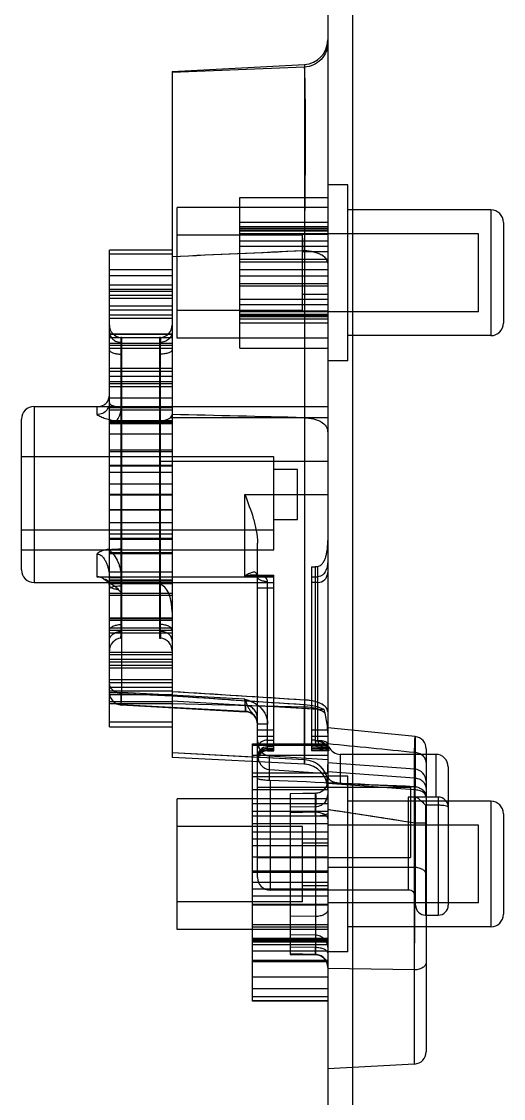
# Model space of a CAD drawing. Header units: millimetres. Extents: x 30214 to 31354, y -22640 to -21834.
# Drawn here: x 30416.75 to 30436.33, y -22112.33 to -22068.61 of the extents above; entities that cross this region are included whole.
import ezdxf

# ---------------------------------------------------------------- set-up
doc = ezdxf.new("R2010")
doc.units = ezdxf.units.MM
doc.header["$LTSCALE"] = 8
doc.layers.add('Cav-cor', color=30, linetype='Continuous')
doc.layers.add('dim', color=3, linetype='Continuous', lineweight=15)

# ---------------------------------------------------------------- blocks, each defined once
blk = doc.blocks.new('20160903.110915')
at = {"layer": 'Cav-cor', "color": 241}
for p, q in [((-0.816, 33.945), (-0.816, -13.107)), ((-7.14, 30.588), (-1.764, 30.869)), ((-1.764, 30.869), (-1.764, 5.074)), ((-7.14, 30.587), (-7.14, 2.75)), ((0, 25.989), (-0.816, 25.989)), ((0, 18.849), (0, 25.989)), ((-4.386, 19.359), (-4.386, 25.479)), ((-4.386, 25.479), (-0.816, 25.479)), ((-6.936, 19.767), (-6.936, 25.071)), ((-0.816, 25.071), (-6.936, 25.071)), ((5.814, 24.969), (0, 24.969)), ((5.814, 24.969), (5.814, 19.869)), ((-0.816, 24.459), (-4.386, 24.459)), ((-0.816, 24.282), (-4.386, 24.282)), ((-0.816, 24.21), (-4.386, 24.21)), ((-4.386, 24.158), (-0.816, 24.158)), ((-4.386, 24.119), (-0.816, 24.119)), ((-1.752, 23.982), (-1.751, 24.092)), ((-1.751, 24.092), (-1.746, 24.458)), ((6.324, 24.459), (6.324, 20.379)), ((-1.836, 23.949), (-6.936, 23.949)), ((-4.386, 24.008), (-0.816, 24.008)), ((-4.386, 23.983), (-0.816, 23.983)), ((-0.816, 23.703), (-4.386, 23.703)), ((-1.836, 20.889), (-1.836, 23.949)), ((-1.764, 23.309), (-1.757, 23.672)), ((-1.757, 23.672), (-1.752, 23.982)), ((5.304, 24), (-0.816, 24)), ((5.304, 20.838), (5.304, 24)), ((-9.69, 3.984), (-9.69, 23.336)), ((-7.14, 23.336), (-9.69, 23.336)), ((-9.69, 23.191), (-7.14, 23.191)), ((-4.386, 23.494), (-0.816, 23.494)), ((-1.764, 23.309), (-1.836, 23.305)), ((-1.836, 23.286), (-0.816, 23.286)), ((-0.816, 22.963), (-4.386, 22.963)), ((-0.816, 22.85), (-4.386, 22.85)), ((-7.14, 22.532), (-9.69, 22.532)), ((-9.69, 22.306), (-7.14, 22.306)), ((-7.14, 22.299), (-9.69, 22.299)), ((-0.816, 22.539), (-4.386, 22.539)), ((-4.386, 22.299), (-0.816, 22.299)), ((-7.14, 21.92), (-9.69, 21.92)), ((-4.386, 21.988), (-0.816, 21.988)), ((-0.816, 21.875), (-4.386, 21.875)), ((-9.69, 21.753), (-7.14, 21.753)), ((-7.14, 21.659), (-9.69, 21.659)), ((-9.69, 21.509), (-7.14, 21.509)), ((-1.836, 21.552), (-0.816, 21.552)), ((-7.14, 21.377), (-9.69, 21.377)), ((-9.69, 21.08), (-7.14, 21.08)), ((-7.14, 21.07), (-9.69, 21.07)), ((-4.386, 21.344), (-0.816, 21.344)), ((-4.386, 21.135), (-0.816, 21.135)), ((-9.69, 20.917), (-7.14, 20.917)), ((-7.14, 20.701), (-9.69, 20.701)), ((-9.69, 20.572), (-7.14, 20.572)), ((-1.836, 20.889), (-6.936, 20.889)), ((-0.816, 20.855), (-4.386, 20.855)), ((-0.816, 20.83), (-4.386, 20.83)), ((-0.816, 20.719), (-4.386, 20.719)), ((-0.816, 20.68), (-4.386, 20.68)), ((-0.816, 20.628), (-4.386, 20.628)), ((-4.386, 20.556), (-0.816, 20.556)), ((5.304, 20.838), (-0.816, 20.838)), ((-0.816, 20.379), (-4.386, 20.379)), ((-7.14, 19.925), (-9.69, 19.925)), ((-7.14, 19.917), (-9.69, 19.917)), ((-9.69, 19.792), (-7.14, 19.792)), ((-9.18, 19.786), (-9.222, 19.79)), ((-9.18, 5.384), (-9.18, 19.786)), ((-7.608, 19.79), (-7.65, 19.786)), ((-7.65, 19.786), (-7.65, 7.589)), ((-0.816, 19.767), (-6.936, 19.767)), ((5.814, 19.869), (0, 19.869)), ((-9.69, 19.559), (-7.14, 19.559)), ((-7.14, 19.464), (-9.69, 19.464)), ((-9.69, 19.36), (-7.14, 19.36)), ((-9.207, 7.864), (-9.207, 19.594)), ((-9.207, 19.594), (-9.18, 19.592)), ((-7.623, 19.594), (-7.65, 19.592)), ((-7.623, 19.594), (-7.623, 7.864)), ((-4.386, 19.359), (-0.816, 19.359)), ((-9.207, 19.114), (-9.18, 19.112)), ((-7.623, 19.114), (-7.65, 19.112)), ((0, 18.849), (-0.816, 18.849)), ((-7.14, 18.531), (-9.69, 18.531)), ((-9.69, 18.422), (-7.14, 18.422)), ((-7.14, 18.207), (-9.69, 18.207)), ((-7.14, 17.995), (-9.69, 17.995)), ((-9.69, 17.92), (-7.14, 17.92)), ((-9.69, 17.803), (-7.14, 17.803)), ((-7.14, 17.324), (-9.706, 17.324)), ((-12.75, 16.989), (-12.75, 9.849)), ((-12.75, 16.989), (-0.816, 16.989)), ((-10.2, 16.987), (-10.2, 16.666)), ((-10.2, 16.987), (-10.181, 16.987)), ((-7.14, 16.94), (-9.69, 16.94)), ((-9.69, 16.861), (-7.14, 16.861)), ((-13.26, 10.362), (-13.26, 16.479)), ((-7.14, 16.403), (-9.69, 16.403)), ((-7.14, 16.349), (-9.69, 16.349)), ((-7.14, 16.313), (-9.69, 16.313)), ((-9.69, 16.307), (-7.14, 16.307)), ((-9.395, 16.418), (-9.18, 16.412)), ((-0.816, 16.532), (-7.226, 16.532)), ((-9.69, 15.878), (-7.14, 15.878)), ((-3.009, 14.949), (-13.26, 14.949)), ((-7.14, 15.214), (-9.69, 15.214)), ((-9.69, 15.166), (-7.14, 15.166)), ((-3.009, 11.175), (-3.009, 14.949)), ((-7.14, 14.591), (-9.69, 14.591)), ((-9.69, 14.583), (-7.14, 14.583)), ((-0.816, 14.753), (-7.65, 14.753)), ((-2.04, 14.439), (-3.009, 14.439)), ((-2.04, 12.399), (-2.04, 14.439)), ((-7.14, 14.308), (-9.69, 14.308)), ((-9.69, 13.858), (-7.14, 13.858)), ((-7.14, 13.419), (-9.69, 13.419)), ((-9.69, 13.405), (-7.14, 13.405)), ((-4.182, 10.11), (-4.182, 13.419)), ((-4.182, 13.419), (-0.816, 13.419)), ((-9.69, 12.814), (-7.14, 12.814)), ((-7.14, 12.788), (-9.69, 12.788)), ((-7.14, 12.269), (-9.69, 12.269)), ((-3.009, 12.399), (-2.04, 12.399)), ((-3.009, 11.977), (-13.26, 11.977)), ((-9.69, 11.822), (-7.14, 11.822)), ((-9.69, 11.644), (-7.14, 11.644)), ((-7.14, 11.624), (-9.69, 11.624)), ((-9.69, 11.612), (-7.14, 11.612)), ((-3.672, -2.126), (-3.672, 11.444)), ((-13.26, 11.175), (-3.009, 11.175)), ((-10.2, 11.001), (-10.2, 10.078)), ((-9.69, 11.069), (-7.14, 11.069)), ((-7.14, 11.01), (-9.69, 11.01)), ((-1.224, 3.439), (-1.224, 10.496)), ((-10.2, 10.078), (-3.009, 10.078)), ((-7.14, 10.273), (-9.69, 10.273)), ((-4.182, 10.11), (-3.009, 10.11)), ((-3.797, 10.147), (-3.009, 10.147)), ((-3.679, 10.127), (-3.676, 10.125)), ((-3.676, 10.125), (-3.677, 10.126)), ((-3.009, 3.017), (-3.009, 10.147)), ((-1.479, 10.489), (-1.326, 10.489)), ((-1.479, 10.489), (-1.479, 3.017)), ((-1.479, 10.078), (-1.224, 10.078)), ((-1.326, 10.489), (-1.326, 3.426)), ((-12.75, 9.849), (-3.009, 9.849)), ((-9.69, 10.052), (-9.207, 10.052)), ((-9.69, 9.952), (-7.14, 9.952)), ((-7.14, 9.898), (-9.69, 9.898)), ((-9.69, 9.805), (-7.14, 9.805)), ((-9.2, 10.052), (-9.207, 9.714)), ((-9.207, 9.714), (-9.18, 9.714)), ((-7.623, 9.763), (-7.65, 9.766)), ((-3.672, 9.637), (-3.009, 9.637)), ((-3.264, 3.017), (-3.264, 9.88)), ((-1.224, 9.849), (-1.479, 9.849)), ((-9.69, 9.408), (-7.14, 9.414)), ((-7.14, 9.323), (-9.69, 9.323)), ((-7.14, 8.399), (-9.69, 8.399)), ((-9.69, 8.392), (-7.14, 8.392)), ((-7.14, 8.307), (-9.69, 8.307)), ((-9.69, 8.009), (-7.14, 8.009)), ((-9.69, 7.912), (-7.14, 7.912)), ((-9.21, 8.055), (-9.214, 7.958)), ((-9.207, 8.142), (-9.21, 8.055)), ((-9.207, 8.142), (-9.18, 8.144)), ((-7.623, 8.142), (-7.65, 8.144)), ((-7.14, 7.795), (-9.69, 7.795)), ((-9.224, 7.586), (-9.18, 7.589)), ((-9.207, 7.864), (-9.18, 7.867)), ((-7.623, 7.864), (-7.65, 7.867)), ((-7.65, 7.589), (-7.606, 7.586)), ((-9.69, 7.026), (-7.14, 7.026)), ((-7.14, 6.913), (-9.69, 6.913)), ((-7.14, 6.718), (-9.69, 6.718)), ((-9.69, 6.623), (-7.14, 6.623)), ((-7.14, 6.482), (-9.69, 6.482)), ((-9.69, 6.379), (-7.14, 6.379)), ((-9.69, 5.906), (-7.14, 5.906)), ((-7.14, 5.768), (-9.69, 5.768)), ((-9.69, 5.594), (-7.14, 5.594)), ((-7.14, 5.436), (-9.69, 5.436)), ((-9.69, 5.384), (-9.18, 5.384)), ((-7.14, 5.294), (-9.69, 5.294)), ((-9.207, 4.874), (-9.18, 5.384)), ((-9.207, 4.886), (-9.207, 5.333)), ((-7.14, 5.236), (-9.207, 5.333)), ((-4.182, 5.116), (-9.18, 5.384)), ((-7.115, 5.414), (-7.14, 5.416)), ((-9.69, 5.02), (-7.14, 5.02)), ((-7.14, 4.918), (-9.69, 4.918)), ((-9.207, 4.886), (-9.207, 4.874)), ((-4.155, 4.615), (-9.207, 4.886)), ((-9.207, 4.875), (-4.155, 4.604)), ((-3.672, 4.834), (-7.14, 5.025)), ((-1.764, 4.79), (-7.14, 4.918)), ((-4.155, 4.86), (-4.155, 4.615)), ((-3.672, 4.834), (-4.155, 4.86)), ((-3.009, 5.153), (-3.672, 5.195)), ((-3.009, 4.962), (-3.672, 5.006)), ((-3.009, 4.797), (-3.672, 4.834)), ((-3.009, 4.797), (-3.672, 4.834)), ((-1.764, 5.074), (-3.009, 5.153)), ((-1.764, 4.88), (-3.009, 4.962)), ((-1.764, 2.649), (-1.764, 4.88)), ((-4.155, 4.615), (-4.155, 4.604)), ((-1.772, 4.729), (-3.009, 4.797)), ((-0.963, 4.684), (-3.009, 4.797)), ((-0.963, 4.684), (-1.772, 4.729)), ((-7.14, 4.182), (-9.69, 4.182)), ((-9.69, 3.984), (-7.14, 3.984)), ((-3.264, 4.099), (-3.672, 4.099)), ((2.735, 3.592), (-0.816, 3.946)), ((-3.672, 3.861), (-3.009, 3.861)), ((-3.672, 3.609), (-3.009, 3.609)), ((-1.479, 3.861), (-0.816, 3.861)), ((-1.479, 3.609), (-0.816, 3.609)), ((-3.876, 3.303), (-0.816, 3.303)), ((-3.876, -7.148), (-3.876, 3.303)), ((-3.876, 3.277), (-0.816, 3.277)), ((-3.876, 3.24), (-0.816, 3.24)), ((-3.264, 3.445), (-3.009, 3.445)), ((-3.009, 3.178), (-3.264, 3.178)), ((-3.264, 3.11), (-3.009, 3.11)), ((-3.264, 3.099), (-3.009, 3.099)), ((-1.326, 3.445), (-1.479, 3.445)), ((-1.479, 3.178), (-0.773, 3.178)), ((-1.479, 3.11), (-0.773, 3.11)), ((-0.78, 3.099), (-1.479, 3.099)), ((-0.779, 3.099), (-0.773, 3.11)), ((-0.773, 3.04), (-0.773, 3.178)), ((3.184, 3.095), (3.184, -9.198)), ((-1.764, 2.649), (-7.14, 2.935)), ((-3.669, 2.75), (-7.14, 2.935)), ((-1.764, 2.469), (-7.14, 2.75)), ((-0.816, 2.822), (-3.876, 2.822)), ((-3.644, 2.749), (-3.669, 2.75)), ((-3.56, 2.745), (-3.644, 2.749)), ((-3.284, 2.73), (-3.56, 2.745)), ((-1.764, 2.649), (-3.284, 2.73)), ((-3.264, 3.04), (-3.009, 3.04)), ((-3.264, 3.017), (-3.009, 3.017)), ((-3.189, 2.808), (-0.816, 2.656)), ((-3.189, 1.813), (-3.189, 2.808)), ((-1.479, 3.04), (-0.773, 3.04)), ((-0.785, 3.017), (-1.479, 3.017)), ((-0.816, 3.043), (-0.824, 3.053)), ((-0.784, 3.017), (-0.793, 3.021)), ((3.57, 2.872), (-0.306, 2.872)), ((-0.306, 2.872), (-0.306, 1.692)), ((2.71, 1.559), (2.71, 2.944)), ((3.57, 2.872), (3.57, 1.138)), ((-3.189, 2.253), (-0.816, 2.101)), ((2.721, 2.271), (-0.815, 2.529)), ((4.08, 2.362), (4.08, -3.248)), ((-3.876, 2.115), (-0.816, 2.115)), ((-3.876, 1.976), (-0.816, 1.976)), ((-3.162, 1.812), (-3.162, -2.636)), ((2.71, 1.902), (-0.816, 2.16)), ((0, 1.989), (-0.816, 1.989)), ((0, -5.151), (0, 1.989)), ((-0.816, 1.437), (-3.876, 1.437)), ((-3.672, 1.546), (2.55, 1.546)), ((2.71, 1.431), (-0.816, 1.689)), ((2.55, 1.546), (2.55, -1.31)), ((2.551, 1.567), (2.71, 1.559)), ((2.71, -9.697), (2.71, 1.431)), ((-0.816, 1.071), (-6.936, 1.071)), ((-6.936, -4.233), (-6.936, 1.071)), ((-1.314, 1.293), (-2.346, 1.269)), ((-1.317, 1.287), (-2.346, 1.263)), ((-2.346, 1.269), (-2.346, -5.247)), ((-1.317, 0.743), (-1.317, 1.287)), ((5.814, 0.969), (0, 0.969)), ((3.672, 1.138), (2.448, 1.138)), ((2.448, 1.138), (2.448, -2.636)), ((2.754, -3.248), (2.754, 1.138)), ((3.672, 1.138), (3.672, -3.656)), ((5.814, 0.969), (5.814, -4.131)), ((-0.816, 0.867), (-3.876, 0.867)), ((-0.816, 0.549), (-3.876, 0.549)), ((-1.317, 0.743), (-2.346, 0.727)), ((-1.317, 0.521), (-2.346, 0.501)), ((-1.317, 0.521), (-1.317, -5.251)), ((-0.796, 0.622), (-0.816, 0.625)), ((-0.762, 0.617), (-0.796, 0.622)), ((3.672, 0.804), (3.162, 0.804)), ((3.162, 0.804), (3.162, -3.656)), ((6.324, 0.459), (6.324, -3.621)), ((-0.816, 0.362), (-3.876, 0.362)), ((-3.876, 0.071), (-0.816, 0.071)), ((-0.816, 0.045), (-3.876, 0.045)), ((-1.317, 0.363), (-2.346, 0.346)), ((5.304, 0), (-0.816, 0)), ((5.304, -3.162), (5.304, 0)), ((-1.836, -0.051), (-6.936, -0.051)), ((-0.816, -0.293), (-3.876, -0.293)), ((-1.836, -3.111), (-1.836, -0.051)), ((-3.876, -0.558), (-0.816, -0.558)), ((-3.876, -0.832), (-0.816, -0.832)), ((-1.836, -0.714), (-0.816, -0.714)), ((-3.876, -1.287), (-0.816, -1.287)), ((-3.672, -1.31), (2.55, -1.31)), ((-0.816, -1.875), (-3.876, -1.875)), ((-0.816, -1.922), (-3.876, -1.922)), ((-0.816, -2.331), (-3.876, -2.331)), ((-0.816, -2.604), (-3.876, -2.604)), ((-1.836, -2.448), (-0.816, -2.448)), ((-3.876, -2.869), (-0.816, -2.869)), ((2.448, -2.636), (-3.162, -2.636)), ((2.716, -2.939), (2.715, -2.913)), ((2.716, -3.071), (2.716, -2.939)), ((-1.836, -3.111), (-6.936, -3.111)), ((-3.876, -3.207), (-0.816, -3.207)), ((-3.876, -3.233), (-0.816, -3.233)), ((5.304, -3.162), (-0.816, -3.162)), ((2.716, -3.161), (2.716, -3.071)), ((2.716, -3.246), (2.716, -3.161)), ((-1.317, -3.71), (-2.346, -3.701)), ((3.162, -3.656), (3.672, -3.656)), ((-0.816, -4.233), (-6.936, -4.233)), ((-3.876, -4.029), (-0.816, -4.029)), ((-3.876, -4.131), (-0.816, -4.131)), ((5.814, -4.131), (0, -4.131)), ((-0.816, -4.599), (-3.876, -4.599)), ((-0.816, -4.654), (-3.876, -4.654)), ((-0.816, -4.663), (-3.876, -4.663)), ((-3.876, -4.687), (-0.816, -4.687)), ((-3.876, -4.742), (-0.816, -4.742)), ((-1.317, -4.468), (-2.346, -4.457)), ((-0.816, -4.856), (-3.876, -4.856)), ((-3.876, -5.106), (-0.816, -5.106)), ((-1.317, -4.973), (-2.346, -4.951)), ((-1.317, -5.251), (-2.346, -5.229)), ((0, -5.151), (-0.816, -5.151)), ((-3.876, -5.488), (-0.816, -5.488)), ((-3.876, -5.537), (-0.816, -5.537)), ((-2.346, -5.247), (-1.315, -5.268)), ((2.71, -5.879), (-0.816, -5.823)), ((-0.816, -6.171), (-3.876, -6.171)), ((-3.876, -6.628), (-0.816, -6.628)), ((-0.816, -6.969), (-3.876, -6.969)), ((-3.876, -7.12), (-0.816, -7.12)), ((-0.816, -7.148), (-3.876, -7.148)), ((-0.816, -9.882), (2.71, -9.697))]:
    blk.add_line(p, q, dxfattribs=at)
for points in [[(-3.796, 10.147), (-3.741, 10.144), (-3.69, 10.132), (-3.679, 10.127)], [(-3.677, 10.126), (-3.679, 10.129), (-3.677, 10.121), (-3.672, 10.074)], [(-9.747, 9.866), (-9.732, 9.855), (-9.714, 9.834), (-9.699, 9.798), (-9.69, 9.72)], [(-0.824, 3.053), (-0.823, 3.051), (-0.816, 3.012)]]:
    blk.add_lwpolyline(points, dxfattribs=at)
for centre, radius, start, end in [((-1.816, 31.868), 1, 273, 0.0003), ((54.75, -1380.726), 1412.627, 92.292811, 92.511066), ((5.814, 24.459), 0.51, 0, 90), ((81.599, -1893.185), 1918.306, 92.490645, 92.651387), ((81.533, -1891.73), 1916.849, 92.492728, 92.651427), ((-1.814, 21.365), 1.945, 82.9752, 88.5101), ((-9.18, 20.298), 0.51, 180.0292, 265.2379), ((-7.65, 20.298), 0.51, 274.7621, 360), ((5.814, 20.379), 0.51, 270, 0), ((38.566, 20.89), 47.806, 181.7323, 182.1287), ((-10.161, 17.445), 0.471, 345.1011, 359.9541), ((-12.75, 16.479), 0.51, 90, 180.0005), ((-10.167, 17.142), 0.477, 323.7095, 340.8137), ((-10.112, 16.971), 0.905, 329.0288, 0.0031), ((-10.137, 16.985), 0.934, 322.6564, 329.0932), ((-9.671, 10.255), 0.935, 93.6713, 100.0962), ((-10.318, 10.396), 0.986, 52.3395, 53.4486), ((-1.326, 11.21), 0.72, 269.9691, 278.1084), ((-12.75, 10.359), 0.51, 179.9997, 270), ((-11.012, 10.052), 1.322, 0.0011, 1.1246), ((-10.234, 10.037), 1.035, 0.0186, 2.2788), ((-3.794, 8.604), 1.543, 86.6413, 90.0435), ((-3.783, 8.807), 1.339, 85.2235, 86.6003), ((-1.224, 10.257), 0.408, 270, 0), ((36.226, 6.296), 45.47, 177.9053, 178.1512), ((-9.18, 7.077), 0.51, 94.9098, 179.9562), ((-7.65, 7.077), 0.51, 0.0381, 85.0901), ((-9.18, 5.384), 0.51, 179.9957, 266.9879), ((-1.815, 3.034), 2.041, 87.9216, 88.5641), ((-4.182, 4.094), 0.51, 0.0825, 86.9329), ((-4.265, 3.764), 3.427, 14.3653, 15.5777), ((-4.422, 3.724), 3.59, 13.1952, 14.3658), ((-4.164, 4.116), 0.492, 0.0713, 17.7127), ((-3.426, 3.724), 2.61, 0.0773, 4.8733), ((2.684, 3.095), 0.5, 0, 84.1958), ((-3.264, 2.77), 0.408, 90, 179.9997), ((-3.264, 2.691), 0.408, 90, 179.9999), ((-3.264, 2.691), 0.419, 90.0522, 107.5537), ((-93.971, -947.239), 955.089, 84.190143, 84.40273), ((-0.306, 3.382), 0.51, 203.5782, 270), ((-3.264, 2.609), 0.408, 90, 179.9998), ((-3.282, 2.711), 0.39, 161.6577, 179.9753), ((-0.686, 4.811), 1.793, 265.1056, 265.8336), ((-0.678, 4.923), 1.905, 265.8337, 266.5367), ((3.57, 2.362), 0.51, 0, 90), ((-1.816, 1.47), 1, 359.9984, 86.9999), ((2.684, 1.772), 0.5, 0, 85.8203), ((-3.198, 0.934), 0.879, 87.6307, 89.3716), ((-1.326, 1.803), 0.51, 271.3293, 0), ((-1.315, 1.246), 0.499, 324.0016, 359.9681), ((-0.451, -2.658), 5.004, 43.7826, 45.3325), ((2.743, 1.107), 0.441, 4.0069, 18.2775), ((3.672, 0.73), 0.408, 0, 90), ((5.814, 0.459), 0.51, 0, 90), ((-61.428, -405.604), 410.726, 81.01609, 81.51376), ((-61.379, -405.293), 410.411, 81.016, 81.50644), ((-336.847, -3.798), 339.564, 359.649, 0.351), ((-289.531, -3.609), 292.247, 0.13643, 0.37064), ((2.685, -2.55), 0.833, 85.1397, 88.2557), ((-3.162, -2.126), 0.51, 180, 270), ((2.448, -2.942), 0.306, 0, 90), ((-302.953, -3.872), 305.67, 359.62387, 0.11739), ((3.162, -3.248), 0.408, 180, 270), ((3.672, -3.248), 0.408, 270, 0), ((5.814, -3.621), 0.51, 270, 0), ((-1.326, -5.778), 0.51, 0, 88.8161), ((2.684, -9.198), 0.5, 273, 0.0001)]:
    blk.add_arc(centre, radius, start, end, dxfattribs=at)
for centre, major_axis, ratio, start_param, end_param in [((-0.816, 13.419), (68.12, -1.789), 0.045355, 1.585899, 1.664958), ((3.139, 14.753), (38.926, 0.692), 0.0493, 1.850043, 1.850756), ((-7.65, 8.645), (0, 1.12), 0.455559, 4.712389, 6.230825), ((-3.162, 3.433), (0, 0.626), 0.815081, 1.570796, 3.089233), ((-3.162, 2.878), (0, -0.626), 0.815081, 4.712389, 6.230825), ((-0.816, 0.118), (52.549, -2.247), 0.030307, 1.50494, 1.616751)]:
    blk.add_ellipse(centre, major_axis=major_axis, ratio=ratio, start_param=start_param, end_param=end_param, dxfattribs=at)
for points, knots in [([(-0.816, 31.763), (-0.816, 31.638), (-0.865, 31.385), (-1.073, 31.062), (-1.387, 30.838), (-1.638, 30.776), (-1.764, 30.77)], [0, 0, 0, 0, 0.249361, 0.499087, 0.749343, 1, 1, 1, 1]), ([(-1.764, 23.309), (-1.749, 24.096), (-1.734, 25.295), (-1.723, 26.883), (-1.72, 28.025), (-1.722, 28.902), (-1.727, 29.518), (-1.731, 29.898), (-1.737, 30.215), (-1.744, 30.464), (-1.752, 30.642), (-1.759, 30.736), (-1.764, 30.77)], [0, 0, 0, 0, 0.316768, 0.482007, 0.63825, 0.775744, 0.834725, 0.88595, 0.928647, 0.962183, 0.986073, 1, 1, 1, 1]), ([(-0.816, 22.809), (-0.816, 22.841), (-0.83, 22.909), (-0.887, 23.002), (-0.976, 23.086), (-1.142, 23.189), (-1.409, 23.278), (-1.641, 23.305), (-1.764, 23.309)], [0, 0, 0, 0, 0.08294, 0.174231, 0.278854, 0.398735, 0.680635, 1, 1, 1, 1]), ([(-1.091, 23.153), (-1.125, 23.171), (-1.279, 23.241), (-1.447, 23.279), (-1.576, 23.295)], [0, 0, 0, 0, 0.227296, 1, 1, 1, 1]), ([(-0.887, 22.995), (-0.899, 23.01), (-0.958, 23.074), (-1.031, 23.122), (-1.091, 23.153)], [0, 0, 0, 0, 0.225411, 1, 1, 1, 1]), ([(-0.816, 22.809), (-0.816, 22.841), (-0.83, 22.909), (-0.865, 22.967), (-0.887, 22.995)], [0, 0, 0, 0, 0.476033, 1, 1, 1, 1]), ([(-9.69, 20.007), (-9.69, 19.954), (-9.663, 19.845), (-9.553, 19.711), (-9.394, 19.621), (-9.27, 19.597), (-9.207, 19.594)], [0, 0, 0, 0, 0.226035, 0.466409, 0.726224, 1, 1, 1, 1]), ([(-9.222, 19.79), (-9.223, 19.79), (-9.223, 19.787), (-9.224, 19.783), (-9.224, 19.776), (-9.224, 19.761), (-9.224, 19.735), (-9.224, 19.696), (-9.223, 19.646), (-9.222, 19.587), (-9.22, 19.519), (-9.219, 19.47), (-9.218, 19.444)], [0, 0, 0, 0, 0.004382, 0.016761, 0.037345, 0.066124, 0.147974, 0.261418, 0.405163, 0.577563, 0.776607, 1, 1, 1, 1]), ([(-9.207, 19.594), (-9.208, 19.622), (-9.211, 19.661), (-9.214, 19.709), (-9.216, 19.737), (-9.218, 19.759), (-9.219, 19.775), (-9.221, 19.783), (-9.221, 19.789), (-9.222, 19.79)], [0, 0, 0, 0, 0.426981, 0.598614, 0.740809, 0.852631, 0.933347, 0.982451, 1, 1, 1, 1]), ([(-7.14, 20.007), (-7.14, 19.954), (-7.167, 19.845), (-7.277, 19.711), (-7.436, 19.621), (-7.56, 19.597), (-7.623, 19.594)], [0, 0, 0, 0, 0.226035, 0.466409, 0.726224, 1, 1, 1, 1]), ([(-7.608, 19.79), (-7.609, 19.789), (-7.609, 19.783), (-7.611, 19.775), (-7.612, 19.759), (-7.614, 19.737), (-7.616, 19.709), (-7.619, 19.661), (-7.622, 19.622), (-7.623, 19.594)], [0, 0, 0, 0, 0.017536, 0.066647, 0.147353, 0.25918, 0.40137, 0.573006, 1, 1, 1, 1]), ([(-7.623, 19.114), (-7.622, 19.161), (-7.618, 19.252), (-7.614, 19.382), (-7.611, 19.498), (-7.608, 19.597), (-7.606, 19.668), (-7.606, 19.714), (-7.606, 19.74), (-7.606, 19.76), (-7.606, 19.777), (-7.607, 19.783), (-7.607, 19.79), (-7.608, 19.79)], [0, 0, 0, 0, 0.21064, 0.404628, 0.577368, 0.724705, 0.843077, 0.890478, 0.929619, 0.960279, 0.982268, 0.995493, 1, 1, 1, 1]), ([(-9.69, 19.286), (-9.69, 19.262), (-9.661, 19.223), (-9.607, 19.19), (-9.521, 19.154), (-9.385, 19.124), (-9.269, 19.115), (-9.207, 19.114)], [0, 0, 0, 0, 0.13626, 0.234225, 0.35451, 0.65264, 1, 1, 1, 1]), ([(-7.14, 19.286), (-7.14, 19.262), (-7.169, 19.223), (-7.223, 19.19), (-7.309, 19.154), (-7.445, 19.124), (-7.561, 19.115), (-7.623, 19.114)], [0, 0, 0, 0, 0.13626, 0.234225, 0.35451, 0.65264, 1, 1, 1, 1]), ([(-10.181, 16.987), (-10.084, 16.987), (-9.93, 17.026), (-9.772, 17.165), (-9.721, 17.268), (-9.706, 17.324)], [0, 0, 0, 0, 0.465955, 0.718173, 1, 1, 1, 1]), ([(-9.69, 17.143), (-9.69, 17.101), (-9.612, 17.044), (-9.506, 17.008), (-9.429, 16.992), (-9.387, 16.985)], [0, 0, 0, 0, 0.351958, 0.643438, 1, 1, 1, 1]), ([(-9.782, 16.86), (-9.829, 16.797), (-9.957, 16.692), (-10.12, 16.662), (-10.2, 16.666)], [0, 0, 0, 0, 0.496108, 1, 1, 1, 1]), ([(-10.2, 16.666), (-10.146, 16.639), (-10.032, 16.58), (-9.772, 16.468), (-9.549, 16.423), (-9.394, 16.418)], [0, 0, 0, 0, 0.214797, 0.452125, 1, 1, 1, 1]), ([(-9.387, 16.985), (-9.373, 16.983), (-9.313, 16.975), (-9.252, 16.972), (-9.207, 16.971)], [0, 0, 0, 0, 0.242079, 1, 1, 1, 1]), ([(-7.226, 16.532), (-7.213, 16.542), (-7.173, 16.575), (-7.14, 16.625), (-7.14, 16.662)], [0, 0, 0, 0, 0.307144, 1, 1, 1, 1]), ([(-7.623, 16.407), (-7.547, 16.41), (-7.407, 16.433), (-7.277, 16.494), (-7.226, 16.532)], [0, 0, 0, 0, 0.545362, 1, 1, 1, 1]), ([(-1.764, 16.535), (-1.64, 16.532), (-1.458, 16.512), (-1.233, 16.444), (-1.048, 16.358), (-0.899, 16.226), (-0.827, 16.058), (-0.816, 15.969), (-0.816, 15.925)], [0, 0, 0, 0, 0.29835, 0.436513, 0.564126, 0.788251, 0.893425, 1, 1, 1, 1]), ([(-4.182, 13.419), (-4.061, 13.099), (-3.879, 12.619), (-3.711, 11.956), (-3.672, 11.615), (-3.672, 11.444)], [0, 0, 0, 0, 0.500109, 0.750134, 1, 1, 1, 1]), ([(-1.224, 10.496), (-1.173, 10.504), (-1.079, 10.554), (-0.985, 10.673), (-0.92, 10.807), (-0.876, 10.949), (-0.846, 11.095), (-0.821, 11.295), (-0.816, 11.448), (-0.816, 11.549)], [0, 0, 0, 0, 0.127783, 0.251386, 0.37399, 0.497005, 0.62098, 0.74612, 1, 1, 1, 1]), ([(-9.835, 11.175), (-9.905, 11.163), (-10.037, 11.123), (-10.152, 11.046), (-10.2, 11.001)], [0, 0, 0, 0, 0.519977, 1, 1, 1, 1]), ([(-10.2, 11.001), (-10.175, 11.005), (-10.125, 11.002), (-10.056, 10.971), (-9.998, 10.926), (-9.932, 10.855), (-9.866, 10.755), (-9.805, 10.627), (-9.757, 10.494), (-9.709, 10.312), (-9.692, 10.172), (-9.69, 10.078)], [0, 0, 0, 0, 0.065076, 0.130084, 0.19434, 0.257915, 0.383396, 0.50771, 0.631302, 0.75446, 1, 1, 1, 1]), ([(-9.716, 11.176), (-9.634, 11.113), (-9.489, 10.96), (-9.358, 10.733), (-9.283, 10.539), (-9.243, 10.388), (-9.214, 10.234), (-9.202, 10.13), (-9.2, 10.078)], [0, 0, 0, 0, 0.249521, 0.499363, 0.62447, 0.749495, 0.874839, 1, 1, 1, 1]), ([(-0.816, 10.732), (-0.816, 10.663), (-0.827, 10.526), (-0.875, 10.36), (-0.943, 10.239), (-1.013, 10.157), (-1.108, 10.095), (-1.185, 10.078), (-1.224, 10.078)], [0, 0, 0, 0, 0.242625, 0.483352, 0.605382, 0.730693, 0.861971, 1, 1, 1, 1]), ([(-9.898, 9.973), (-9.941, 10.006), (-10.037, 10.06), (-10.146, 10.078), (-10.2, 10.078)], [0, 0, 0, 0, 0.500058, 1, 1, 1, 1]), ([(-3.672, 10.075), (-3.672, 10.096), (-3.675, 10.136), (-3.69, 10.189), (-3.715, 10.227), (-3.776, 10.271), (-3.87, 10.264), (-3.962, 10.232), (-4.062, 10.185), (-4.134, 10.142), (-4.182, 10.11)], [0, 0, 0, 0, 0.097555, 0.178104, 0.242948, 0.298405, 0.506207, 0.621294, 0.742576, 1, 1, 1, 1]), ([(-3.796, 10.147), (-3.828, 10.147), (-3.957, 10.143), (-4.086, 10.127), (-4.182, 10.11)], [0, 0, 0, 0, 0.246213, 1, 1, 1, 1]), ([(-3.264, 9.88), (-3.264, 9.903), (-3.271, 9.948), (-3.316, 10.024), (-3.409, 10.087), (-3.536, 10.126), (-3.626, 10.138), (-3.672, 10.142)], [0, 0, 0, 0, 0.12945, 0.250956, 0.490214, 0.740141, 1, 1, 1, 1]), ([(-3.264, 9.88), (-3.316, 9.88), (-3.415, 9.889), (-3.53, 9.922), (-3.602, 9.964), (-3.65, 10.004), (-3.672, 10.048), (-3.672, 10.075)], [0, 0, 0, 0, 0.322976, 0.608971, 0.729823, 0.833853, 1, 1, 1, 1]), ([(-9.69, 9.719), (-9.69, 9.756), (-9.696, 9.82), (-9.732, 9.899), (-9.783, 9.945), (-9.821, 9.96), (-9.839, 9.964)], [0, 0, 0, 0, 0.350773, 0.616972, 0.821045, 1, 1, 1, 1]), ([(-9.339, 9.572), (-9.396, 9.633), (-9.534, 9.733), (-9.677, 9.82), (-9.747, 9.866)], [0, 0, 0, 0, 0.499454, 1, 1, 1, 1]), ([(-9.69, 9.719), (-9.69, 9.701), (-9.67, 9.672), (-9.633, 9.647), (-9.572, 9.617), (-9.473, 9.589), (-9.387, 9.576), (-9.339, 9.572)], [0, 0, 0, 0, 0.135283, 0.230227, 0.346688, 0.640939, 1, 1, 1, 1]), ([(-9.69, 9.591), (-9.69, 9.605), (-9.67, 9.628), (-9.637, 9.646), (-9.614, 9.656), (-9.601, 9.66)], [0, 0, 0, 0, 0.364698, 0.644742, 1, 1, 1, 1]), ([(-9.601, 9.66), (-9.546, 9.68), (-9.414, 9.704), (-9.282, 9.713), (-9.207, 9.714)], [0, 0, 0, 0, 0.43689, 1, 1, 1, 1]), ([(-9.69, 7.91), (-9.69, 7.941), (-9.664, 7.992), (-9.608, 8.039), (-9.523, 8.087), (-9.387, 8.128), (-9.269, 8.141), (-9.207, 8.142)], [0, 0, 0, 0, 0.162811, 0.265643, 0.385771, 0.672406, 1, 1, 1, 1]), ([(-7.606, 7.586), (-7.606, 7.586), (-7.607, 7.591), (-7.605, 7.596), (-7.606, 7.609), (-7.606, 7.625), (-7.606, 7.647), (-7.607, 7.684), (-7.609, 7.742), (-7.612, 7.822), (-7.615, 7.918), (-7.619, 8.026), (-7.622, 8.102), (-7.623, 8.142)], [0, 0, 0, 0, 0.004322, 0.017247, 0.038757, 0.068765, 0.107126, 0.153648, 0.270245, 0.416265, 0.588861, 0.784684, 1, 1, 1, 1]), ([(-7.14, 7.91), (-7.14, 7.941), (-7.166, 7.992), (-7.222, 8.039), (-7.307, 8.087), (-7.443, 8.128), (-7.561, 8.141), (-7.623, 8.142)], [0, 0, 0, 0, 0.162811, 0.265643, 0.385771, 0.672406, 1, 1, 1, 1]), ([(-9.69, 7.493), (-9.69, 7.541), (-9.662, 7.642), (-9.551, 7.761), (-9.392, 7.841), (-9.27, 7.862), (-9.207, 7.864)], [0, 0, 0, 0, 0.213868, 0.449915, 0.714882, 1, 1, 1, 1]), ([(-9.22, 7.763), (-9.221, 7.737), (-9.222, 7.702), (-9.223, 7.658), (-9.224, 7.632), (-9.224, 7.613), (-9.225, 7.598), (-9.223, 7.592), (-9.225, 7.586), (-9.224, 7.586)], [0, 0, 0, 0, 0.430237, 0.602429, 0.744638, 0.856009, 0.93593, 0.983961, 1, 1, 1, 1]), ([(-9.224, 7.586), (-9.223, 7.586), (-9.223, 7.588), (-9.222, 7.591), (-9.222, 7.597), (-9.221, 7.609), (-9.22, 7.63), (-9.218, 7.661), (-9.215, 7.701), (-9.212, 7.769), (-9.209, 7.825), (-9.207, 7.864)], [0, 0, 0, 0, 0.004451, 0.016986, 0.037658, 0.066421, 0.147961, 0.260821, 0.403937, 0.575937, 1, 1, 1, 1]), ([(-7.623, 7.864), (-7.621, 7.825), (-7.618, 7.769), (-7.615, 7.701), (-7.612, 7.661), (-7.61, 7.63), (-7.609, 7.609), (-7.608, 7.597), (-7.608, 7.591), (-7.607, 7.588), (-7.607, 7.586), (-7.606, 7.586)], [0, 0, 0, 0, 0.424068, 0.596073, 0.73919, 0.852055, 0.933589, 0.962356, 0.983026, 0.995549, 1, 1, 1, 1]), ([(-7.14, 7.493), (-7.14, 7.541), (-7.168, 7.642), (-7.279, 7.761), (-7.438, 7.841), (-7.56, 7.862), (-7.623, 7.864)], [0, 0, 0, 0, 0.213868, 0.449915, 0.714882, 1, 1, 1, 1]), ([(-9.69, 5.384), (-9.69, 5.321), (-9.665, 5.194), (-9.558, 5.032), (-9.398, 4.92), (-9.271, 4.89), (-9.207, 4.886)], [0, 0, 0, 0, 0.247329, 0.496192, 0.747237, 1, 1, 1, 1]), ([(-9.207, 5.333), (-9.307, 5.338), (-9.504, 5.399), (-9.636, 5.563), (-9.667, 5.652)], [0, 0, 0, 0, 0.515648, 1, 1, 1, 1]), ([(-4.155, 4.604), (-4.154, 4.603), (-4.156, 4.61), (-4.155, 4.614), (-4.156, 4.628), (-4.157, 4.652), (-4.16, 4.696), (-4.163, 4.759), (-4.167, 4.835), (-4.174, 4.956), (-4.178, 5.051), (-4.182, 5.116)], [0, 0, 0, 0, 0.004842, 0.019315, 0.043283, 0.076498, 0.169266, 0.293932, 0.445589, 0.618337, 1, 1, 1, 1]), ([(-4.182, 5.116), (-4.066, 5.076), (-3.832, 4.997), (-3.524, 4.782), (-3.314, 4.47), (-3.264, 4.222), (-3.264, 4.099)], [0, 0, 0, 0, 0.25062, 0.500576, 0.750336, 1, 1, 1, 1]), ([(-4.182, 5.116), (-4.165, 5.067), (-4.134, 4.972), (-4.081, 4.836), (-4.019, 4.714), (-3.937, 4.607), (-3.842, 4.508), (-3.751, 4.393), (-3.687, 4.254), (-3.672, 4.151), (-3.672, 4.099)], [0, 0, 0, 0, 0.133768, 0.260454, 0.377008, 0.488715, 0.606586, 0.734011, 0.866239, 1, 1, 1, 1]), ([(-3.672, 4.326), (-3.672, 4.392), (-3.696, 4.525), (-3.799, 4.698), (-3.958, 4.822), (-4.09, 4.857), (-4.155, 4.86)], [0, 0, 0, 0, 0.250153, 0.5002, 0.750132, 1, 1, 1, 1]), ([(-0.816, 4.596), (-0.816, 4.627), (-0.83, 4.692), (-0.887, 4.781), (-0.976, 4.861), (-1.143, 4.961), (-1.41, 5.045), (-1.641, 5.071), (-1.764, 5.074)], [0, 0, 0, 0, 0.080396, 0.169782, 0.273425, 0.393216, 0.677065, 1, 1, 1, 1]), ([(-1.764, 5.074), (-1.762, 4.886), (-1.76, 4.527), (-1.757, 4.018), (-1.756, 3.631), (-1.755, 3.355), (-1.755, 3.175), (-1.755, 3.014), (-1.756, 2.873), (-1.756, 2.753), (-1.757, 2.654), (-1.758, 2.585), (-1.759, 2.54), (-1.76, 2.515), (-1.761, 2.496), (-1.761, 2.481), (-1.763, 2.474), (-1.763, 2.469), (-1.764, 2.469)], [0, 0, 0, 0, 0.216635, 0.413171, 0.585707, 0.66203, 0.731269, 0.793122, 0.847288, 0.893516, 0.931621, 0.961424, 0.973163, 0.982782, 0.990276, 0.995638, 0.99887, 1, 1, 1, 1]), ([(-0.963, 4.684), (-1.011, 4.711), (-1.123, 4.759), (-1.388, 4.838), (-1.609, 4.87), (-1.764, 4.88)], [0, 0, 0, 0, 0.197924, 0.439148, 1, 1, 1, 1]), ([(-1.397, 5.031), (-1.425, 5.037), (-1.538, 5.059), (-1.653, 5.07), (-1.741, 5.073)], [0, 0, 0, 0, 0.243224, 1, 1, 1, 1]), ([(-0.887, 4.774), (-0.899, 4.788), (-0.958, 4.85), (-1.032, 4.896), (-1.091, 4.926)], [0, 0, 0, 0, 0.223754, 1, 1, 1, 1]), ([(-3.695, 4.266), (-3.726, 4.361), (-3.851, 4.538), (-4.054, 4.61), (-4.155, 4.615)], [0, 0, 0, 0, 0.496949, 1, 1, 1, 1]), ([(-0.927, 4.543), (-0.971, 4.582), (-1.083, 4.652), (-1.36, 4.755), (-1.598, 4.786), (-1.764, 4.79)], [0, 0, 0, 0, 0.200046, 0.440039, 1, 1, 1, 1]), ([(-1.136, 4.669), (-1.158, 4.678), (-1.252, 4.714), (-1.351, 4.74), (-1.427, 4.754)], [0, 0, 0, 0, 0.234253, 1, 1, 1, 1]), ([(-1.004, 4.6), (-1.014, 4.607), (-1.056, 4.632), (-1.101, 4.654), (-1.136, 4.669)], [0, 0, 0, 0, 0.236738, 1, 1, 1, 1]), ([(-0.927, 4.543), (-0.933, 4.548), (-0.957, 4.569), (-0.983, 4.587), (-1.004, 4.6)], [0, 0, 0, 0, 0.238027, 1, 1, 1, 1]), ([(-0.816, 4.596), (-0.816, 4.627), (-0.83, 4.692), (-0.865, 4.748), (-0.887, 4.774)], [0, 0, 0, 0, 0.473523, 1, 1, 1, 1]), ([(2.71, 2.944), (2.711, 2.994), (2.714, 3.086), (2.717, 3.216), (2.721, 3.328), (2.724, 3.42), (2.727, 3.484), (2.729, 3.526), (2.73, 3.549), (2.731, 3.567), (2.732, 3.581), (2.733, 3.587), (2.734, 3.592), (2.735, 3.592)], [0, 0, 0, 0, 0.228102, 0.429077, 0.601441, 0.743803, 0.855349, 0.899385, 0.935499, 0.963623, 0.983718, 0.995795, 1, 1, 1, 1]), ([(2.735, 3.592), (2.736, 3.592), (2.735, 3.584), (2.738, 3.573), (2.738, 3.551), (2.739, 3.522), (2.739, 3.484), (2.74, 3.438), (2.74, 3.383), (2.741, 3.295), (2.741, 3.166), (2.74, 2.99), (2.74, 2.785), (2.738, 2.554), (2.736, 2.299), (2.733, 1.92), (2.727, 1.406), (2.72, 0.757), (2.713, 0.31), (2.71, 0.083)], [0, 0, 0, 0, 0.00129, 0.00495, 0.011007, 0.019449, 0.030249, 0.043383, 0.058821, 0.076536, 0.118601, 0.169145, 0.227706, 0.293692, 0.366468, 0.445326, 0.618096, 0.805444, 1, 1, 1, 1]), ([(-3.264, 3.445), (-3.347, 3.445), (-3.507, 3.408), (-3.625, 3.285), (-3.652, 3.216)], [0, 0, 0, 0, 0.526909, 1, 1, 1, 1]), ([(-3.39, 3.095), (-3.41, 3.09), (-3.486, 3.065), (-3.555, 3.018), (-3.594, 2.974)], [0, 0, 0, 0, 0.261371, 1, 1, 1, 1]), ([(-3.39, 3.091), (-3.41, 3.084), (-3.489, 3.053), (-3.557, 2.996), (-3.594, 2.946)], [0, 0, 0, 0, 0.252779, 1, 1, 1, 1]), ([(-1.326, 3.445), (-1.223, 3.445), (-1.066, 3.406), (-0.91, 3.282), (-0.858, 3.2), (-0.841, 3.158)], [0, 0, 0, 0, 0.523538, 0.769281, 1, 1, 1, 1]), ([(-1.326, 3.426), (-1.326, 3.371), (-1.299, 3.253), (-1.231, 3.156), (-1.19, 3.111)], [0, 0, 0, 0, 0.475176, 1, 1, 1, 1]), ([(-1.326, 3.426), (-1.223, 3.426), (-1.066, 3.387), (-0.91, 3.262), (-0.858, 3.181), (-0.841, 3.139)], [0, 0, 0, 0, 0.523539, 0.769281, 1, 1, 1, 1]), ([(-1.224, 3.439), (-1.224, 3.413), (-1.216, 3.363), (-1.17, 3.276), (-1.074, 3.2), (-0.94, 3.147), (-0.846, 3.127), (-0.798, 3.119)], [0, 0, 0, 0, 0.13276, 0.258535, 0.501731, 0.748277, 1, 1, 1, 1]), ([(-1.224, 3.439), (-1.172, 3.439), (-1.074, 3.432), (-0.961, 3.41), (-0.887, 3.38), (-0.842, 3.355), (-0.816, 3.323), (-0.816, 3.302)], [0, 0, 0, 0, 0.346245, 0.646226, 0.767436, 0.865768, 1, 1, 1, 1]), ([(-1.19, 3.111), (-1.142, 3.126), (-1.045, 3.143), (-0.948, 3.125), (-0.907, 3.106)], [0, 0, 0, 0, 0.527972, 1, 1, 1, 1]), ([(-1.19, 3.111), (-1.138, 3.083), (-1.021, 3.046), (-0.9, 3.03), (-0.839, 3.024)], [0, 0, 0, 0, 0.490476, 1, 1, 1, 1]), ([(-0.907, 3.106), (-0.898, 3.102), (-0.865, 3.086), (-0.835, 3.063), (-0.816, 3.043)], [0, 0, 0, 0, 0.25545, 1, 1, 1, 1]), ([(-0.816, 3.178), (-0.816, 3.174), (-0.814, 3.153), (-0.806, 3.133), (-0.798, 3.119)], [0, 0, 0, 0, 0.200454, 1, 1, 1, 1]), ([(-0.798, 3.119), (-0.795, 3.113), (-0.79, 3.106), (-0.782, 3.099), (-0.779, 3.099)], [0, 0, 0, 0, 0.645479, 1, 1, 1, 1]), ([(-3.264, 3.04), (-3.317, 3.04), (-3.423, 3.02), (-3.559, 2.934), (-3.65, 2.805), (-3.672, 2.701), (-3.672, 2.651)], [0, 0, 0, 0, 0.255338, 0.507535, 0.755322, 1, 1, 1, 1]), ([(-3.594, 2.974), (-3.6, 2.967), (-3.624, 2.939), (-3.642, 2.907), (-3.652, 2.882)], [0, 0, 0, 0, 0.255986, 1, 1, 1, 1]), ([(-0.816, 1.711), (-0.816, 1.829), (-0.866, 2.071), (-1.076, 2.377), (-1.39, 2.586), (-1.638, 2.643), (-1.764, 2.649)], [0, 0, 0, 0, 0.243003, 0.490058, 0.742878, 1, 1, 1, 1]), ([(-1.764, 2.469), (-1.763, 2.469), (-1.764, 2.475), (-1.762, 2.481), (-1.763, 2.497), (-1.763, 2.516), (-1.763, 2.542), (-1.763, 2.587), (-1.763, 2.623), (-1.764, 2.649)], [0, 0, 0, 0, 0.015822, 0.063069, 0.141747, 0.25178, 0.393028, 0.565109, 1, 1, 1, 1]), ([(-0.793, 3.021), (-0.796, 3.024), (-0.802, 3.029), (-0.81, 3.036), (-0.813, 3.04), (-0.816, 3.042), (-0.816, 3.043)], [0, 0, 0, 0, 0.426746, 0.735909, 0.927114, 1, 1, 1, 1]), ([(-0.773, 3.04), (-0.773, 3.037), (-0.773, 3.029), (-0.779, 3.017), (-0.784, 3.017)], [0, 0, 0, 0, 0.379999, 1, 1, 1, 1]), ([(3.184, 2.537), (3.184, 2.589), (3.157, 2.697), (3.05, 2.829), (2.894, 2.918), (2.772, 2.942), (2.71, 2.944)], [0, 0, 0, 0, 0.226539, 0.467377, 0.727232, 1, 1, 1, 1]), ([(3.121, 2.735), (3.111, 2.75), (3.064, 2.81), (3.001, 2.857), (2.949, 2.883)], [0, 0, 0, 0, 0.241535, 1, 1, 1, 1]), ([(3.184, 2.537), (3.184, 2.554), (3.178, 2.624), (3.151, 2.691), (3.121, 2.735)], [0, 0, 0, 0, 0.245176, 1, 1, 1, 1]), ([(-0.887, 2.059), (-0.921, 2.139), (-0.983, 2.241), (-1.061, 2.327), (-1.081, 2.348)], [0, 0, 0, 0, 0.747606, 1, 1, 1, 1]), ([(-0.816, 2.513), (-0.816, 2.491), (-0.824, 2.428), (-0.825, 2.309), (-0.82, 2.141), (-0.816, 2.014), (-0.816, 1.943)], [0, 0, 0, 0, 0.119339, 0.329758, 0.626396, 1, 1, 1, 1]), ([(-0.823, 2.416), (-0.826, 2.351), (-0.823, 2.193), (-0.816, 2.036), (-0.816, 1.943)], [0, 0, 0, 0, 0.41089, 1, 1, 1, 1]), ([(-0.816, 2.513), (-0.816, 2.501), (-0.819, 2.468), (-0.822, 2.436), (-0.823, 2.416)], [0, 0, 0, 0, 0.387542, 1, 1, 1, 1]), ([(2.71, 1.431), (2.711, 1.493), (2.713, 1.61), (2.715, 1.775), (2.718, 1.919), (2.719, 2.025), (2.72, 2.098), (2.72, 2.142), (2.721, 2.181), (2.721, 2.212), (2.721, 2.237), (2.721, 2.253), (2.721, 2.262), (2.721, 2.267), (2.72, 2.269), (2.721, 2.271), (2.72, 2.271)], [0, 0, 0, 0, 0.220281, 0.418061, 0.590431, 0.73498, 0.796152, 0.849615, 0.895193, 0.932713, 0.962031, 0.983064, 0.990449, 0.995735, 0.998914, 1, 1, 1, 1]), ([(2.72, 2.271), (2.72, 2.271), (2.721, 2.268), (2.719, 2.264), (2.72, 2.256), (2.719, 2.246), (2.719, 2.233), (2.718, 2.209), (2.717, 2.172), (2.715, 2.12), (2.714, 2.057), (2.712, 1.983), (2.711, 1.93), (2.71, 1.902)], [0, 0, 0, 0, 0.00418, 0.01637, 0.036584, 0.064811, 0.101006, 0.145096, 0.256675, 0.398915, 0.570944, 0.771766, 1, 1, 1, 1]), ([(-3.189, 1.813), (-3.265, 1.812), (-3.37, 1.82), (-3.496, 1.836), (-3.563, 1.848), (-3.611, 1.859), (-3.644, 1.869), (-3.662, 1.875), (-3.67, 1.879), (-3.672, 1.881), (-3.672, 1.882)], [0, 0, 0, 0, 0.465821, 0.642018, 0.778085, 0.877802, 0.945529, 0.985058, 0.995421, 1, 1, 1, 1]), ([(-0.816, 1.79), (-0.816, 1.725), (-0.842, 1.594), (-0.953, 1.428), (-1.12, 1.315), (-1.252, 1.288), (-1.317, 1.287)], [0, 0, 0, 0, 0.248562, 0.497919, 0.74849, 1, 1, 1, 1]), ([(-0.816, 1.711), (-0.816, 1.8), (-0.835, 1.92), (-0.875, 2.032), (-0.887, 2.059)], [0, 0, 0, 0, 0.747914, 1, 1, 1, 1]), ([(-0.816, 2.009), (-0.816, 1.969), (-0.781, 1.879), (-0.662, 1.781), (-0.497, 1.714), (-0.372, 1.695), (-0.306, 1.692)], [0, 0, 0, 0, 0.186959, 0.417618, 0.6954, 1, 1, 1, 1]), ([(3.184, 1.495), (3.184, 1.547), (3.157, 1.654), (3.05, 1.787), (2.894, 1.875), (2.772, 1.899), (2.71, 1.902)], [0, 0, 0, 0, 0.226539, 0.467378, 0.727232, 1, 1, 1, 1]), ([(-0.306, 1.692), (-0.355, 1.694), (-0.421, 1.702), (-0.484, 1.718), (-0.5, 1.722)], [0, 0, 0, 0, 0.753852, 1, 1, 1, 1]), ([(2.71, 1.559), (2.77, 1.557), (2.889, 1.533), (3.042, 1.443), (3.15, 1.306), (3.179, 1.194), (3.183, 1.138)], [0, 0, 0, 0, 0.261138, 0.513654, 0.757605, 1, 1, 1, 1]), ([(3.184, 1.142), (3.184, 1.179), (3.152, 1.263), (3.042, 1.353), (2.889, 1.413), (2.772, 1.429), (2.71, 1.431)], [0, 0, 0, 0, 0.187917, 0.416105, 0.69264, 1, 1, 1, 1]), ([(3.162, 1.246), (3.144, 1.3), (3.104, 1.369), (3.049, 1.423), (3.034, 1.436)], [0, 0, 0, 0, 0.746348, 1, 1, 1, 1]), ([(3.184, 1.495), (3.184, 1.512), (3.178, 1.583), (3.15, 1.652), (3.119, 1.696)], [0, 0, 0, 0, 0.245076, 1, 1, 1, 1]), ([(-1.314, 1.293), (-1.313, 1.293), (-1.311, 1.284), (-1.309, 1.274), (-1.308, 1.251), (-1.307, 1.222), (-1.306, 1.184), (-1.305, 1.121), (-1.305, 1.029), (-1.306, 0.907), (-1.308, 0.777), (-1.312, 0.647), (-1.315, 0.562), (-1.317, 0.521)], [0, 0, 0, 0, 0.006315, 0.023487, 0.051628, 0.09033, 0.138955, 0.196684, 0.335302, 0.4965, 0.668979, 0.840753, 1, 1, 1, 1]), ([(-1.317, 1.287), (-1.317, 1.287), (-1.316, 1.29), (-1.316, 1.293), (-1.314, 1.293)], [0, 0, 0, 0, 0.407183, 1, 1, 1, 1]), ([(-0.911, 0.953), (-0.957, 0.89), (-1.081, 0.783), (-1.239, 0.744), (-1.317, 0.743)], [0, 0, 0, 0, 0.498773, 1, 1, 1, 1]), ([(2.766, 1.138), (2.775, 1.138), (2.799, 1.128), (2.836, 1.105), (2.881, 1.07), (2.952, 1.011), (3.047, 0.922), (3.123, 0.845), (3.162, 0.804)], [0, 0, 0, 0, 0.054566, 0.140946, 0.251989, 0.381287, 0.676477, 1, 1, 1, 1]), ([(2.766, 1.138), (2.773, 1.138), (2.791, 1.132), (2.806, 1.123), (2.816, 1.117)], [0, 0, 0, 0, 0.397031, 1, 1, 1, 1]), ([(2.816, 1.117), (2.857, 1.092), (2.942, 1.02), (3.023, 0.945), (3.067, 0.901)], [0, 0, 0, 0, 0.437248, 1, 1, 1, 1]), ([(3.184, 1.142), (3.184, 1.167), (3.171, 1.219), (3.14, 1.262), (3.121, 1.282)], [0, 0, 0, 0, 0.472669, 1, 1, 1, 1]), ([(-1.317, 0.363), (-1.316, 0.447), (-1.315, 0.559), (-1.316, 0.685), (-1.316, 0.728), (-1.317, 0.743)], [0, 0, 0, 0, 0.663375, 0.882689, 1, 1, 1, 1]), ([(-0.816, 0.259), (-0.816, 0.294), (-0.841, 0.351), (-0.901, 0.407), (-0.99, 0.462), (-1.13, 0.508), (-1.253, 0.52), (-1.317, 0.521)], [0, 0, 0, 0, 0.17423, 0.27979, 0.40051, 0.682673, 1, 1, 1, 1]), ([(-0.816, 0.486), (-0.816, 0.466), (-0.852, 0.437), (-0.904, 0.416), (-0.966, 0.397), (-1.041, 0.383), (-1.159, 0.367), (-1.253, 0.363), (-1.317, 0.363)], [0, 0, 0, 0, 0.112808, 0.20796, 0.329629, 0.47466, 0.638551, 1, 1, 1, 1]), ([(4.08, 0.73), (4.08, 0.736), (4.07, 0.749), (4.03, 0.768), (3.947, 0.787), (3.821, 0.801), (3.724, 0.804), (3.672, 0.804)], [0, 0, 0, 0, 0.038732, 0.102465, 0.318273, 0.632121, 1, 1, 1, 1]), ([(3.184, 0.085), (3.184, 0.084), (3.179, 0.085), (3.174, 0.084), (3.162, 0.084), (3.147, 0.084), (3.127, 0.084), (3.094, 0.084), (3.042, 0.083), (2.972, 0.083), (2.891, 0.083), (2.802, 0.083), (2.741, 0.083), (2.71, 0.083)], [0, 0, 0, 0, 0.00484, 0.019162, 0.04273, 0.075304, 0.11664, 0.16648, 0.289721, 0.440489, 0.613936, 0.803174, 1, 1, 1, 1]), ([(3.184, -2.008), (3.184, -1.97), (3.152, -1.886), (3.042, -1.796), (2.889, -1.736), (2.772, -1.72), (2.71, -1.718)], [0, 0, 0, 0, 0.187917, 0.416105, 0.69264, 1, 1, 1, 1]), ([(-0.816, -3.445), (-0.816, -3.481), (-0.841, -3.538), (-0.901, -3.594), (-0.989, -3.65), (-1.13, -3.697), (-1.253, -3.71), (-1.317, -3.71)], [0, 0, 0, 0, 0.175582, 0.281436, 0.40218, 0.683748, 1, 1, 1, 1]), ([(-1.317, -3.71), (-1.315, -3.785), (-1.312, -3.936), (-1.31, -4.152), (-1.312, -4.33), (-1.314, -4.431), (-1.317, -4.468)], [0, 0, 0, 0, 0.293973, 0.60006, 0.853258, 1, 1, 1, 1]), ([(-0.816, -4.961), (-0.816, -4.897), (-0.842, -4.768), (-0.954, -4.606), (-1.12, -4.496), (-1.252, -4.469), (-1.317, -4.468)], [0, 0, 0, 0, 0.246034, 0.494348, 0.745959, 1, 1, 1, 1]), ([(-0.816, -5.188), (-0.816, -5.118), (-0.924, -5.047), (-1.04, -5.009), (-1.159, -4.981), (-1.253, -4.973), (-1.317, -4.973)], [0, 0, 0, 0, 0.366758, 0.50715, 0.662463, 1, 1, 1, 1]), ([(-1.315, -5.268), (-1.315, -5.268), (-1.315, -5.265), (-1.315, -5.262), (-1.315, -5.256), (-1.314, -5.242), (-1.314, -5.219), (-1.314, -5.185), (-1.315, -5.142), (-1.316, -5.071), (-1.316, -5.013), (-1.317, -4.973)], [0, 0, 0, 0, 0.004468, 0.017512, 0.039153, 0.069311, 0.154473, 0.271348, 0.417504, 0.590057, 1, 1, 1, 1]), ([(-0.816, -5.743), (-0.816, -5.68), (-0.842, -5.551), (-0.954, -5.388), (-1.12, -5.279), (-1.252, -5.252), (-1.317, -5.251)], [0, 0, 0, 0, 0.246034, 0.494348, 0.745959, 1, 1, 1, 1]), ([(-1.317, -5.251), (-1.317, -5.253), (-1.317, -5.257), (-1.316, -5.263), (-1.316, -5.266), (-1.316, -5.268), (-1.315, -5.268)], [0, 0, 0, 0, 0.433071, 0.744841, 0.933898, 1, 1, 1, 1]), ([(3.184, -5.574), (3.184, -5.613), (3.153, -5.7), (3.043, -5.796), (2.889, -5.86), (2.772, -5.877), (2.71, -5.879)], [0, 0, 0, 0, 0.193772, 0.423629, 0.697609, 1, 1, 1, 1])]:
    blk.add_open_spline(points, degree=3, knots=knots, dxfattribs=at)
for points in [[(-0.816, 31.763), (-0.816, 31.638), (-0.841, 31.51), (-0.887, 31.394)], [(-9.69, 17.143), (-9.69, 17.09), (-9.699, 17.036), (-9.716, 16.986)], [(-9.731, 11.188), (-9.547, 11.2), (-9.364, 11.212), (-9.18, 11.224)], [(-9.747, 9.866), (-9.799, 9.9), (-9.85, 9.935), (-9.898, 9.973)], [(-9.839, 9.964), (-9.858, 9.97), (-9.878, 9.972), (-9.898, 9.973)], [(-9.18, 9.408), (-9.234, 9.462), (-9.288, 9.516), (-9.339, 9.572)], [(-9.667, 5.652), (-9.682, 5.695), (-9.69, 5.742), (-9.69, 5.788)], [(-1.764, 5.074), (-3.556, 5.188), (-5.348, 5.302), (-7.14, 5.416)], [(-3.672, 5.195), (-4.82, 5.268), (-5.967, 5.341), (-7.115, 5.414)], [(-1.764, 4.88), (-3.556, 4.998), (-5.348, 5.116), (-7.14, 5.236)], [(-3.672, 5.006), (-4.828, 5.082), (-5.984, 5.159), (-7.14, 5.236)], [(-0.825, 3.946), (-0.842, 4.147), (-0.881, 4.347), (-0.927, 4.543)], [(-3.652, 3.216), (-3.665, 3.183), (-3.672, 3.148), (-3.672, 3.113)], [(-3.264, 3.111), (-3.306, 3.111), (-3.349, 3.106), (-3.39, 3.095)], [(-0.841, 3.158), (-0.825, 3.118), (-0.816, 3.073), (-0.816, 3.03)], [(-0.841, 3.139), (-0.825, 3.098), (-0.816, 3.054), (-0.816, 3.01)], [(-3.652, 2.882), (-3.665, 2.849), (-3.672, 2.814), (-3.672, 2.779)], [(-3.594, 2.946), (-3.619, 2.912), (-3.639, 2.874), (-3.652, 2.834)], [(-0.306, 1.692), (0.646, 1.651), (1.599, 1.609), (2.551, 1.567)], [(3.121, 1.282), (3.109, 1.295), (3.096, 1.306), (3.083, 1.317)], [(2.71, -1.718), (1.535, -1.72), (0.359, -1.721), (-0.816, -1.722)]]:
    blk.add_open_spline(points, degree=3, dxfattribs=at)

msp = doc.modelspace()

# ---------------------------------------------------------------- linework, layer by layer
at = {"linetype": 'Continuous'}
for p, q in [((30429.192, -21969.813), (30429.192, -22196.813)), ((30430.192, -21969.813), (30430.192, -22196.813))]:
    msp.add_line(p, q, dxfattribs=at)
at = {"layer": 'Cav-cor', "color": 241}
msp.add_line((30429.192, -22050.813), (30429.192, -22130.813), dxfattribs=at)

# ---------------------------------------------------------------- block references
at = {"layer": 'dim'}
msp.add_blockref('20160903.110915', (30430.008, -22101.232), dxfattribs=at)

doc.saveas('drawing.dxf')
